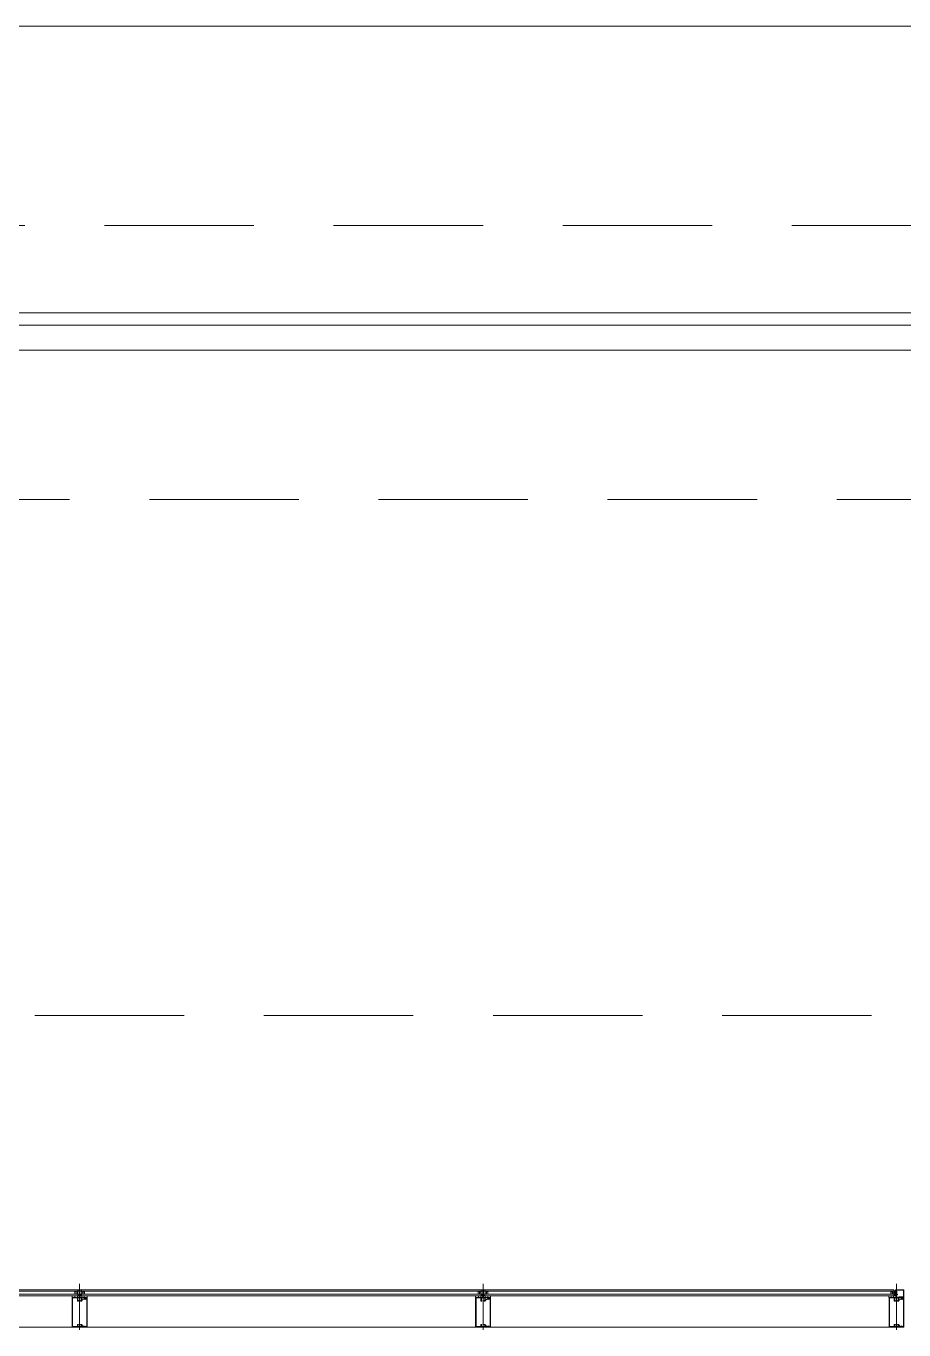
# Model space of a CAD drawing. Header units: millimetres. Extents: x 43806 to 399860, y -65551 to 59129.
# Drawn here: x 68395 to 71920, y 53783 to 59015 of the extents above; entities that cross this region are included whole.
import ezdxf

# ---------------------------------------------------------------- set-up
doc = ezdxf.new("R2010")
doc.units = ezdxf.units.MM
doc.header["$LTSCALE"] = 400
doc.header["$MEASUREMENT"] = 0
doc.linetypes.add('HID', pattern=[2.3, 1.5, -0.8])
doc.layers.add('A', color=8, linetype='CONTINUOUS', lineweight=0)

msp = doc.modelspace()

# ---------------------------------------------------------------- linework, layer by layer
at = {"layer": 'A', "ltscale": 2}
for p, q in [((81963.3, 59014.6), (48470.1, 59014.6)), ((73070.1, 57714.6), (65770.1, 57714.6))]:
    msp.add_line(p, q, dxfattribs=at)
at = {"layer": 'A', "linetype": 'HID'}
for p, q in [((48470.1, 58214.6), (81961, 58214.6)), ((49570.1, 57114.6), (81835.7, 57114.6)), ((65670.1, 55044.6), (73170.1, 55044.6))]:
    msp.add_line(p, q, dxfattribs=at)
at = {"layer": 'A'}
for p, q in [((73070.1, 57864.6), (65770.1, 57864.6)), ((73070.1, 57814.6), (65770.1, 57814.6)), ((71868.6, 53944.6), (65921.6, 53944.6)), ((71868.6, 53938.6), (65922.6, 53938.6)), ((68601.6, 53944.6), (68580.1, 53944.6)), ((68601.6, 53938.6), (68580.1, 53938.6)), ((68590.6, 53926.6), (68590.6, 53938.6)), ((68593.5, 53938.1), (68591.1, 53938.1)), ((68591.1, 53927.1), (68591.1, 53938.1)), ((68593.5, 53938.1), (68596.1, 53936.7)), ((68593.6, 53938.6), (68596.6, 53937.1)), ((68596.1, 53928.4), (68596.1, 53936.7)), ((68596.6, 53928.1), (68596.6, 53937.1)), ((68601.6, 53944.6), (68602.6, 53943.6)), ((68601.6, 53938.6), (68602.6, 53939.6)), ((68602.6, 53939.6), (68602.6, 53943.6)), ((68608.6, 53942.1), (68608.6, 53915.6)), ((68610.1, 53783.4), (68610.1, 53969)), ((68611.6, 53915.6), (68611.6, 53942.1)), ((68618.6, 53944.6), (68617.6, 53943.6)), ((68617.6, 53939.6), (68617.6, 53943.6)), ((68618.6, 53938.6), (68617.6, 53939.6)), ((68618.6, 53944.6), (68640.1, 53944.6)), ((68618.6, 53938.6), (68640.1, 53938.6)), ((68626.6, 53938.6), (68623.6, 53937.1)), ((68623.6, 53928.1), (68623.6, 53937.1)), ((68626.7, 53938.1), (68624.1, 53936.7)), ((68624.1, 53928.4), (68624.1, 53936.7)), ((68626.7, 53938.1), (68629.1, 53938.1)), ((68629.1, 53927.1), (68629.1, 53938.1)), ((68629.6, 53926.6), (68629.6, 53938.6)), ((70221.6, 53944.6), (70200.1, 53944.6)), ((70221.6, 53938.6), (70200.1, 53938.6)), ((70210.6, 53926.6), (70210.6, 53938.6)), ((70213.5, 53938.1), (70211.1, 53938.1)), ((70211.1, 53927.1), (70211.1, 53938.1)), ((70213.5, 53938.1), (70216.1, 53936.7)), ((70213.6, 53938.6), (70216.6, 53937.1)), ((70216.1, 53928.4), (70216.1, 53936.7)), ((70216.6, 53928.1), (70216.6, 53937.1)), ((70221.6, 53944.6), (70222.6, 53943.6)), ((70221.6, 53938.6), (70222.6, 53939.6)), ((70222.6, 53939.6), (70222.6, 53943.6)), ((70228.6, 53942.1), (70228.6, 53915.6)), ((70230.1, 53783.4), (70230.1, 53969)), ((70231.6, 53915.6), (70231.6, 53942.1)), ((70238.6, 53944.6), (70237.6, 53943.6)), ((70237.6, 53939.6), (70237.6, 53943.6)), ((70238.6, 53938.6), (70237.6, 53939.6)), ((70238.6, 53944.6), (70260.1, 53944.6)), ((70238.6, 53938.6), (70260.1, 53938.6)), ((70246.6, 53938.6), (70243.6, 53937.1)), ((70243.6, 53928.1), (70243.6, 53937.1)), ((70246.7, 53938.1), (70244.1, 53936.7)), ((70244.1, 53928.4), (70244.1, 53936.7)), ((70246.7, 53938.1), (70249.1, 53938.1)), ((70249.1, 53927.1), (70249.1, 53938.1)), ((70249.6, 53926.6), (70249.6, 53938.6)), ((71867.6, 53926.6), (71867.6, 53938.6)), ((71878.6, 53938.6), (71867.6, 53938.6)), ((71870.5, 53938.1), (71868.1, 53938.1)), ((71868.1, 53927.1), (71868.1, 53938.1)), ((71878.6, 53944.6), (71868.6, 53944.6)), ((71870.5, 53938.1), (71873.1, 53936.7)), ((71870.6, 53938.6), (71873.6, 53937.1)), ((71873.1, 53928.4), (71873.1, 53936.7)), ((71873.6, 53928.1), (71873.6, 53937.1)), ((71878.6, 53944.6), (71879.6, 53943.6)), ((71878.6, 53938.6), (71879.6, 53939.6)), ((71879.6, 53939.6), (71879.6, 53943.6)), ((71886.6, 53939.6), (71879.6, 53920.4)), ((71886.6, 53920.6), (71879.6, 53939.6)), ((71886.6, 53939.6), (71879.6, 53939.6)), ((71879.6, 53939.6), (71879.6, 53920.4)), ((71886.6, 53920.6), (71886.6, 53944.6)), ((71886.6, 53944.6), (71920.1, 53944.6)), ((71886.6, 53920.4), (71886.6, 53939.6)), ((71888.6, 53942.6), (71918.1, 53942.6)), ((71888.6, 53920.4), (71888.6, 53942.6)), ((71888.6, 53937.1), (71888.6, 53915.6)), ((71890.1, 53783.4), (71890.1, 53969)), ((71891.6, 53915.6), (71891.6, 53937.1)), ((71918.1, 53942.6), (71918.1, 53915.6)), ((71920.1, 53944.6), (71920.1, 53913.6)), ((71868.6, 53920.6), (65921.6, 53920.6)), ((71868.6, 53926.6), (65922.6, 53926.6)), ((68601.6, 53926.6), (68580.1, 53926.6)), ((68601.6, 53920.6), (68580.1, 53920.6)), ((68606.6, 53913.6), (68580.1, 53913.6)), ((68580.1, 53913.6), (68580.1, 53794.6)), ((68582.1, 53797.6), (68582.1, 53910.6)), ((68583.1, 53911.6), (68600.1, 53911.6)), ((68590.6, 53929.6), (68591.1, 53929.6)), ((68593.5, 53927.1), (68591.1, 53927.1)), ((68591.6, 53920.6), (68591.6, 53913.6)), ((68601.6, 53920.6), (68591.6, 53920.6)), ((68591.6, 53913.6), (68601.6, 53913.6)), ((68593.5, 53927.1), (68596.1, 53928.4)), ((68593.6, 53926.6), (68596.6, 53928.1)), ((68601.1, 53910.6), (68601.1, 53900.1)), ((68602.6, 53925.6), (68601.6, 53926.6)), ((68601.6, 53920.6), (68602.6, 53921.6)), ((68601.6, 53913.6), (68601.6, 53920.6)), ((68602.1, 53899.1), (68605.8, 53899.1)), ((68602.6, 53921.6), (68602.6, 53925.6)), ((68603.3, 53901.1), (68603.3, 53911.6)), ((68603.3, 53911.6), (68616.8, 53911.6)), ((68605.8, 53901.1), (68603.3, 53901.1)), ((68605.8, 53899.1), (68605.8, 53901.1)), ((68640.1, 53913.6), (68613.6, 53913.6)), ((68616.8, 53901.1), (68614.3, 53901.1)), ((68614.3, 53901.1), (68614.3, 53899.1)), ((68614.3, 53899.1), (68618.1, 53899.1)), ((68616.8, 53911.6), (68616.8, 53901.1)), ((68617.6, 53925.6), (68618.6, 53926.6)), ((68617.6, 53921.6), (68617.6, 53925.6)), ((68618.6, 53920.6), (68617.6, 53921.6)), ((68618.6, 53926.6), (68640.1, 53926.6)), ((68618.6, 53920.6), (68640.1, 53920.6)), ((68618.6, 53913.6), (68618.6, 53920.6)), ((68618.6, 53920.6), (68628.6, 53920.6)), ((68628.6, 53913.6), (68618.6, 53913.6)), ((68619.1, 53900.1), (68619.1, 53910.6)), ((68629.6, 53908.1), (68619.6, 53904.4)), ((68619.6, 53904.4), (68619.6, 53902)), ((68620.1, 53911.6), (68628.6, 53911.6)), ((68620.6, 53903.7), (68629.3, 53906.9)), ((68620.6, 53902), (68620.6, 53903.7)), ((68626.6, 53926.6), (68623.6, 53928.1)), ((68626.7, 53927.1), (68624.1, 53928.4)), ((68626.7, 53927.1), (68629.1, 53927.1)), ((68628.6, 53920.6), (68628.6, 53913.6)), ((68629.6, 53929.6), (68629.1, 53929.6)), ((68629.3, 53906.9), (68631.1, 53905.1)), ((68629.6, 53910.6), (68629.6, 53908.1)), ((68631.1, 53906.6), (68629.6, 53908.1)), ((68629.6, 53908.1), (68631.1, 53906.6)), ((68632.6, 53908.1), (68631.1, 53906.6)), ((68631.1, 53906.6), (68632.6, 53908.1)), ((68631.1, 53905.1), (68633, 53907.1)), ((68632.6, 53908.1), (68632.6, 53910.6)), ((68640.1, 53908.1), (68632.6, 53908.1)), ((68633, 53907.1), (68638.1, 53907.1)), ((68633.6, 53911.6), (68637.1, 53911.6)), ((68638.1, 53910.6), (68638.1, 53908.1)), ((68638.1, 53908.1), (68640.1, 53908.1)), ((68638.6, 53906.6), (68638.6, 53798.1)), ((68640.1, 53908.1), (68640.1, 53913.6)), ((68640.1, 53796.6), (68640.1, 53908.1)), ((70221.6, 53926.6), (70200.1, 53926.6)), ((70221.6, 53920.6), (70200.1, 53920.6)), ((70226.6, 53913.6), (70200.1, 53913.6)), ((70200.1, 53913.6), (70200.1, 53794.6)), ((70202.1, 53797.6), (70202.1, 53910.6)), ((70203.1, 53911.6), (70220.1, 53911.6)), ((70210.6, 53929.6), (70211.1, 53929.6)), ((70213.5, 53927.1), (70211.1, 53927.1)), ((70211.6, 53920.6), (70211.6, 53913.6)), ((70221.6, 53920.6), (70211.6, 53920.6)), ((70211.6, 53913.6), (70221.6, 53913.6)), ((70213.5, 53927.1), (70216.1, 53928.4)), ((70213.6, 53926.6), (70216.6, 53928.1)), ((70221.1, 53910.6), (70221.1, 53900.1)), ((70222.6, 53925.6), (70221.6, 53926.6)), ((70221.6, 53920.6), (70222.6, 53921.6)), ((70221.6, 53913.6), (70221.6, 53920.6)), ((70222.1, 53899.1), (70225.8, 53899.1)), ((70222.6, 53921.6), (70222.6, 53925.6)), ((70223.3, 53901.1), (70223.3, 53911.6)), ((70223.3, 53911.6), (70236.8, 53911.6)), ((70225.8, 53901.1), (70223.3, 53901.1)), ((70225.8, 53899.1), (70225.8, 53901.1)), ((70260.1, 53913.6), (70233.6, 53913.6)), ((70236.8, 53901.1), (70234.3, 53901.1)), ((70234.3, 53901.1), (70234.3, 53899.1)), ((70234.3, 53899.1), (70238.1, 53899.1)), ((70236.8, 53911.6), (70236.8, 53901.1)), ((70237.6, 53925.6), (70238.6, 53926.6)), ((70237.6, 53921.6), (70237.6, 53925.6)), ((70238.6, 53920.6), (70237.6, 53921.6)), ((70238.6, 53926.6), (70260.1, 53926.6)), ((70238.6, 53920.6), (70260.1, 53920.6)), ((70238.6, 53913.6), (70238.6, 53920.6)), ((70238.6, 53920.6), (70248.6, 53920.6)), ((70248.6, 53913.6), (70238.6, 53913.6)), ((70239.1, 53900.1), (70239.1, 53910.6)), ((70249.6, 53908.1), (70239.6, 53904.4)), ((70239.6, 53904.4), (70239.6, 53902)), ((70240.1, 53911.6), (70248.6, 53911.6)), ((70240.6, 53903.7), (70249.3, 53906.9)), ((70240.6, 53902), (70240.6, 53903.7)), ((70246.6, 53926.6), (70243.6, 53928.1)), ((70246.7, 53927.1), (70244.1, 53928.4)), ((70246.7, 53927.1), (70249.1, 53927.1)), ((70248.6, 53920.6), (70248.6, 53913.6)), ((70249.6, 53929.6), (70249.1, 53929.6)), ((70249.3, 53906.9), (70251.1, 53905.1)), ((70249.6, 53910.6), (70249.6, 53908.1)), ((70251.1, 53906.6), (70249.6, 53908.1)), ((70249.6, 53908.1), (70251.1, 53906.6)), ((70252.6, 53908.1), (70251.1, 53906.6)), ((70251.1, 53906.6), (70252.6, 53908.1)), ((70251.1, 53905.1), (70253, 53907.1)), ((70252.6, 53908.1), (70252.6, 53910.6)), ((70260.1, 53908.1), (70252.6, 53908.1)), ((70253, 53907.1), (70258.1, 53907.1)), ((70253.6, 53911.6), (70257.1, 53911.6)), ((70258.1, 53910.6), (70258.1, 53908.1)), ((70258.1, 53908.1), (70260.1, 53908.1)), ((70258.6, 53906.6), (70258.6, 53798.1)), ((70260.1, 53908.1), (70260.1, 53913.6)), ((70260.1, 53796.6), (70260.1, 53908.1)), ((71886.6, 53913.6), (71860.1, 53913.6)), ((71860.1, 53913.6), (71860.1, 53794.6)), ((71862.1, 53797.6), (71862.1, 53910.6)), ((71863.1, 53911.6), (71880.1, 53911.6)), ((71867.6, 53929.6), (71868.1, 53929.6)), ((71878.6, 53926.6), (71867.6, 53926.6)), ((71870.5, 53927.1), (71868.1, 53927.1)), ((71868.6, 53920.6), (71868.6, 53913.6)), ((71878.6, 53920.6), (71868.6, 53920.6)), ((71868.6, 53913.6), (71878.6, 53913.6)), ((71870.5, 53927.1), (71873.1, 53928.4)), ((71870.6, 53926.6), (71873.6, 53928.1)), ((71879.6, 53925.6), (71878.6, 53926.6)), ((71878.6, 53920.6), (71879.6, 53921.6)), ((71878.6, 53913.6), (71878.6, 53920.6)), ((71879.6, 53921.6), (71879.6, 53925.6)), ((71879.6, 53920.4), (71886.6, 53920.4)), ((71881.1, 53910.6), (71881.1, 53900.1)), ((71882.1, 53899.1), (71885.8, 53899.1)), ((71883.3, 53901.1), (71883.3, 53911.6)), ((71883.3, 53911.6), (71896.8, 53911.6)), ((71885.8, 53901.1), (71883.3, 53901.1)), ((71885.6, 53925.9), (71885.7, 53926)), ((71885.7, 53923.9), (71885.6, 53923.9)), ((71885.7, 53926), (71885.7, 53926)), ((71885.7, 53926), (71885.8, 53926)), ((71885.8, 53925.6), (71885.7, 53925.5)), ((71885.7, 53925.5), (71885.7, 53925.5)), ((71885.7, 53925.5), (71885.7, 53925.5)), ((71885.7, 53925.5), (71885.7, 53925.5)), ((71885.7, 53925.5), (71885.7, 53925.5)), ((71885.7, 53925.5), (71885.7, 53925.5)), ((71885.7, 53925.5), (71885.7, 53925.5)), ((71885.7, 53925.5), (71885.7, 53925.5)), ((71885.7, 53925.5), (71885.7, 53925.5)), ((71885.7, 53925.5), (71885.7, 53925.4)), ((71885.7, 53925.4), (71885.7, 53925.4)), ((71885.7, 53925.4), (71885.7, 53925.4)), ((71885.7, 53925.4), (71885.7, 53925.4)), ((71885.7, 53925.4), (71885.7, 53925.3)), ((71885.7, 53925.3), (71885.7, 53925.3)), ((71885.7, 53925.3), (71885.7, 53925.3)), ((71885.7, 53925.3), (71885.7, 53925.3)), ((71885.7, 53925.3), (71885.7, 53925.3)), ((71885.7, 53925.3), (71885.7, 53925.2)), ((71885.7, 53925.2), (71885.7, 53925.2)), ((71885.7, 53925.2), (71885.7, 53925.2)), ((71885.7, 53925.2), (71885.8, 53925.2)), ((71885.8, 53924.6), (71885.7, 53924.6)), ((71885.7, 53924.6), (71885.7, 53924.6)), ((71885.7, 53924.6), (71885.7, 53924.6)), ((71885.7, 53924.6), (71885.7, 53924.6)), ((71885.7, 53924.6), (71885.7, 53924.6)), ((71885.7, 53924.6), (71885.7, 53924.5)), ((71885.7, 53924.5), (71885.7, 53924.5)), ((71885.7, 53924.5), (71885.7, 53924.5)), ((71885.7, 53924.5), (71885.7, 53924.5)), ((71885.7, 53924.5), (71885.7, 53924.4)), ((71885.7, 53924.4), (71885.7, 53924.4)), ((71885.7, 53924.4), (71885.7, 53924.4)), ((71885.7, 53924.4), (71885.7, 53924.4)), ((71885.7, 53924.4), (71885.7, 53924.4)), ((71885.7, 53924.4), (71885.7, 53924.4)), ((71885.7, 53924.4), (71885.7, 53924.3)), ((71885.7, 53924.3), (71885.7, 53924.3)), ((71885.7, 53924.3), (71885.7, 53924.3)), ((71885.7, 53924.3), (71885.7, 53924.3)), ((71885.7, 53924.3), (71885.7, 53924.3)), ((71885.7, 53924.3), (71885.7, 53924.3)), ((71885.7, 53924.3), (71885.8, 53924.3)), ((71885.8, 53923.9), (71885.7, 53923.9)), ((71885.7, 53923.9), (71885.7, 53923.9)), ((71885.8, 53926), (71885.8, 53926)), ((71885.8, 53926), (71885.8, 53926)), ((71885.8, 53926), (71885.8, 53926)), ((71885.8, 53926), (71885.8, 53926)), ((71885.8, 53926), (71885.9, 53926)), ((71885.9, 53925.7), (71885.8, 53925.7)), ((71885.8, 53925.7), (71885.8, 53925.7)), ((71885.8, 53925.7), (71885.8, 53925.6)), ((71885.8, 53925.6), (71885.8, 53925.6)), ((71885.8, 53925.6), (71885.8, 53925.6)), ((71885.8, 53925.6), (71885.8, 53925.6)), ((71885.8, 53925.6), (71885.8, 53925.6)), ((71885.8, 53925.6), (71885.8, 53925.6)), ((71885.8, 53925.2), (71885.8, 53925.2)), ((71885.8, 53925.2), (71885.8, 53925.2)), ((71885.8, 53925.2), (71885.8, 53925.2)), ((71885.8, 53925.2), (71885.8, 53925.2)), ((71885.8, 53925.2), (71885.9, 53925.1)), ((71885.9, 53924.7), (71885.8, 53924.7)), ((71885.8, 53924.7), (71885.8, 53924.7)), ((71885.8, 53924.7), (71885.8, 53924.7)), ((71885.8, 53924.7), (71885.8, 53924.7)), ((71885.8, 53924.7), (71885.8, 53924.6)), ((71885.8, 53924.3), (71885.8, 53924.3)), ((71885.8, 53924.3), (71885.8, 53924.3)), ((71885.8, 53924.3), (71885.8, 53924.2)), ((71885.8, 53924.2), (71885.8, 53924.2)), ((71885.8, 53924.2), (71885.8, 53924.2)), ((71885.8, 53924.2), (71885.8, 53924.2)), ((71885.8, 53924.2), (71885.8, 53924.2)), ((71885.8, 53924.2), (71885.9, 53924.1)), ((71885.9, 53923.9), (71885.8, 53923.9)), ((71885.8, 53923.9), (71885.8, 53923.9)), ((71885.8, 53923.9), (71885.8, 53923.9)), ((71885.8, 53923.9), (71885.8, 53923.8)), ((71885.8, 53923.8), (71885.8, 53923.9)), ((71885.8, 53899.1), (71885.8, 53901.1)), ((71885.9, 53926), (71885.9, 53925.9)), ((71885.9, 53925.9), (71885.9, 53925.9)), ((71885.9, 53925.9), (71885.9, 53925.9)), ((71885.9, 53925.9), (71885.9, 53925.9)), ((71885.9, 53925.9), (71885.9, 53925.9)), ((71885.9, 53925.9), (71885.9, 53925.9)), ((71885.9, 53925.9), (71885.9, 53925.9)), ((71885.9, 53925.9), (71885.9, 53925.8)), ((71885.9, 53925.8), (71885.9, 53925.8)), ((71885.9, 53925.8), (71885.9, 53925.8)), ((71885.9, 53925.8), (71885.9, 53925.8)), ((71885.9, 53925.8), (71885.9, 53925.8)), ((71885.9, 53925.8), (71885.9, 53925.7)), ((71885.9, 53925.7), (71885.9, 53925.7)), ((71885.9, 53925.7), (71885.9, 53925.7)), ((71885.9, 53925.7), (71885.9, 53925.7)), ((71885.9, 53925.1), (71885.9, 53925.1)), ((71885.9, 53925.1), (71885.9, 53925.1)), ((71885.9, 53925.1), (71885.9, 53925.1)), ((71885.9, 53925.1), (71885.9, 53925.1)), ((71885.9, 53925.1), (71886, 53925.1)), ((71886, 53924.7), (71885.9, 53924.7)), ((71885.9, 53924.7), (71885.9, 53924.7)), ((71885.9, 53924.7), (71885.9, 53924.7)), ((71885.9, 53924.7), (71885.9, 53924.7)), ((71885.9, 53924.7), (71885.9, 53924.7)), ((71885.9, 53924.1), (71885.9, 53924.1)), ((71885.9, 53924.1), (71885.9, 53924.1)), ((71885.9, 53924.1), (71885.9, 53924.1)), ((71885.9, 53924.1), (71885.9, 53924.1)), ((71885.9, 53924.1), (71885.9, 53924)), ((71885.9, 53924), (71885.9, 53924)), ((71885.9, 53924), (71885.9, 53924)), ((71885.9, 53924), (71885.9, 53924)), ((71885.9, 53924), (71885.9, 53924)), ((71885.9, 53924), (71885.9, 53924)), ((71885.9, 53924), (71885.9, 53923.9)), ((71885.9, 53923.9), (71885.9, 53923.9)), ((71885.9, 53923.9), (71885.9, 53923.9)), ((71885.9, 53923.9), (71885.9, 53923.9)), ((71885.9, 53923.9), (71885.9, 53923.9)), ((71885.9, 53923.9), (71885.9, 53923.9)), ((71886, 53925.1), (71886, 53925.2)), ((71886, 53925.2), (71886, 53925.2)), ((71886, 53925.2), (71886, 53925.2)), ((71886, 53925.2), (71886, 53925.2)), ((71886, 53925.2), (71886, 53925.2)), ((71886, 53925.2), (71886.1, 53925.2)), ((71886, 53925.1), (71886, 53925.1)), ((71886.1, 53924.7), (71886, 53924.7)), ((71886, 53924.7), (71886, 53924.7)), ((71886, 53924.7), (71886, 53924.7)), ((71886, 53924.7), (71886, 53924.7)), ((71886, 53924.7), (71886, 53924.7)), ((71886, 53924.7), (71886, 53924.7)), ((71886, 53924.7), (71886, 53924.7)), ((71886.1, 53925.2), (71886.1, 53925.2)), ((71886.1, 53925.2), (71886.1, 53925.2)), ((71886.1, 53925.2), (71886.1, 53925.2)), ((71886.1, 53925.2), (71886.1, 53925.2)), ((71886.1, 53925.2), (71886.1, 53925.2)), ((71886.1, 53925.2), (71886.1, 53925.2)), ((71886.1, 53925.2), (71886.2, 53925.2)), ((71886.2, 53924.7), (71886.1, 53924.7)), ((71886.1, 53924.7), (71886.1, 53924.7)), ((71886.1, 53924.7), (71886.1, 53924.7)), ((71886.1, 53924.7), (71886.1, 53924.7)), ((71886.1, 53924.7), (71886.1, 53924.7)), ((71886.1, 53924.7), (71886.1, 53924.7)), ((71886.1, 53924.7), (71886.1, 53924.7)), ((71886.2, 53925.2), (71886.2, 53925.2)), ((71886.2, 53925.2), (71886.2, 53925.2)), ((71886.2, 53925.2), (71886.2, 53925.2)), ((71886.2, 53925.2), (71886.2, 53925.2)), ((71886.2, 53925.2), (71886.2, 53925.2)), ((71886.2, 53925.2), (71886.2, 53925.1)), ((71886.2, 53925.1), (71886.3, 53925.1)), ((71886.3, 53924.7), (71886.2, 53924.7)), ((71886.2, 53924.7), (71886.2, 53924.7)), ((71886.2, 53924.7), (71886.2, 53924.7)), ((71886.2, 53924.7), (71886.2, 53924.7)), ((71886.2, 53924.7), (71886.2, 53924.7)), ((71886.2, 53924.7), (71886.2, 53924.7)), ((71886.2, 53924.7), (71886.2, 53924.7)), ((71886.3, 53925.1), (71886.3, 53925.1)), ((71886.3, 53925.1), (71886.3, 53925.1)), ((71886.3, 53925.1), (71886.3, 53925.1)), ((71886.3, 53925.1), (71886.3, 53925.1)), ((71886.3, 53925.1), (71886.3, 53925.1)), ((71886.3, 53925.1), (71886.3, 53925)), ((71886.3, 53925), (71886.3, 53925)), ((71886.3, 53925), (71886.4, 53925)), ((71886.4, 53924.9), (71886.3, 53924.8)), ((71886.3, 53924.8), (71886.3, 53924.8)), ((71886.3, 53924.8), (71886.3, 53924.8)), ((71886.3, 53924.8), (71886.3, 53924.8)), ((71886.3, 53924.8), (71886.3, 53924.7)), ((71886.3, 53924.7), (71886.3, 53924.7)), ((71886.3, 53924.7), (71886.3, 53924.7)), ((71886.3, 53924.7), (71886.3, 53924.7)), ((71886.4, 53925), (71886.4, 53925)), ((71886.4, 53925), (71886.4, 53924.9)), ((71886.4, 53924.9), (71886.4, 53924.9)), ((71886.4, 53924.9), (71886.4, 53924.9)), ((71886.6, 53926.7), (71886.6, 53923.2)), ((71886.6, 53925.9), (71893.3, 53925.9)), ((71886.6, 53923.9), (71893.3, 53923.9)), ((71886.6, 53920.4), (71888.6, 53920.4)), ((71888.6, 53920.4), (71888.6, 53920.4)), ((71895.3, 53924.9), (71893.3, 53925.9)), ((71893.3, 53923.9), (71895.3, 53924.9)), ((71920.1, 53913.6), (71893.6, 53913.6)), ((71896.8, 53901.1), (71894.3, 53901.1)), ((71894.3, 53901.1), (71894.3, 53899.1)), ((71894.3, 53899.1), (71898.1, 53899.1)), ((71896.8, 53911.6), (71896.8, 53901.1)), ((71899.1, 53913.6), (71899.1, 53915.6)), ((71918.1, 53915.6), (71899.1, 53915.6)), ((71920.1, 53913.6), (71899.1, 53913.6)), ((71899.1, 53900.1), (71899.1, 53910.6)), ((71909.6, 53908.1), (71899.6, 53904.4)), ((71899.6, 53904.4), (71899.6, 53902)), ((71900.1, 53911.6), (71908.6, 53911.6)), ((71900.6, 53903.7), (71909.3, 53906.9)), ((71900.6, 53902), (71900.6, 53903.7)), ((71909.3, 53906.9), (71911.1, 53905.1)), ((71909.6, 53910.6), (71909.6, 53908.1)), ((71909.6, 53908.1), (71911.1, 53906.6)), ((71911.1, 53906.6), (71909.6, 53908.1)), ((71911.1, 53906.6), (71912.6, 53908.1)), ((71912.6, 53908.1), (71911.1, 53906.6)), ((71911.1, 53905.1), (71913, 53907.1)), ((71912.6, 53908.1), (71912.6, 53910.6)), ((71920.1, 53908.1), (71912.6, 53908.1)), ((71913, 53907.1), (71918.1, 53907.1)), ((71913.6, 53911.6), (71917.1, 53911.6)), ((71918.1, 53910.6), (71918.1, 53908.1)), ((71918.1, 53908.1), (71920.1, 53908.1)), ((71918.6, 53906.6), (71918.6, 53798.1)), ((71920.1, 53908.1), (71920.1, 53913.6)), ((71920.1, 53796.6), (71920.1, 53908.1)), ((71860.1, 53794.6), (65930.1, 53794.6)), ((68580.1, 53794.6), (68640.1, 53794.6)), ((68600.1, 53796.6), (68583.1, 53796.6)), ((68601.1, 53804.6), (68601.1, 53797.6)), ((68605.8, 53805.6), (68602.1, 53805.6)), ((68603.3, 53796.6), (68603.3, 53803.6)), ((68603.3, 53803.6), (68605.8, 53803.6)), ((68616.8, 53796.6), (68603.3, 53796.6)), ((68605.8, 53803.6), (68605.8, 53805.6)), ((68618.1, 53805.6), (68614.3, 53805.6)), ((68614.3, 53805.6), (68614.3, 53803.6)), ((68614.3, 53803.6), (68616.8, 53803.6)), ((68616.8, 53803.6), (68616.8, 53796.6)), ((68619.1, 53797.6), (68619.1, 53804.6)), ((68619.6, 53802.7), (68619.6, 53800.2)), ((68619.6, 53800.2), (68629.6, 53796.6)), ((68620.1, 53803.2), (68620.1, 53803.2)), ((68629.6, 53796.6), (68620.1, 53796.6)), ((68620.6, 53800.9), (68620.6, 53802.7)), ((68629.3, 53797.7), (68620.6, 53800.9)), ((68631.1, 53799.5), (68629.3, 53797.7)), ((68629.6, 53796.6), (68631.1, 53798.1)), ((68631.1, 53798.1), (68629.6, 53796.6)), ((68633, 53797.6), (68631.1, 53799.5)), ((68631.1, 53798.1), (68632.6, 53796.6)), ((68632.6, 53796.6), (68631.1, 53798.1)), ((68632.6, 53796.6), (68640.1, 53796.6)), ((68640.1, 53796.6), (68632.6, 53796.6)), ((68638.1, 53797.6), (68633, 53797.6)), ((68640.1, 53794.6), (68640.1, 53796.6)), ((70200.1, 53794.6), (70260.1, 53794.6)), ((70220.1, 53796.6), (70203.1, 53796.6)), ((70221.1, 53804.6), (70221.1, 53797.6)), ((70225.8, 53805.6), (70222.1, 53805.6)), ((70223.3, 53796.6), (70223.3, 53803.6)), ((70223.3, 53803.6), (70225.8, 53803.6)), ((70236.8, 53796.6), (70223.3, 53796.6)), ((70225.8, 53803.6), (70225.8, 53805.6)), ((70238.1, 53805.6), (70234.3, 53805.6)), ((70234.3, 53805.6), (70234.3, 53803.6)), ((70234.3, 53803.6), (70236.8, 53803.6)), ((70236.8, 53803.6), (70236.8, 53796.6)), ((70239.1, 53797.6), (70239.1, 53804.6)), ((70239.6, 53802.7), (70239.6, 53800.2)), ((70239.6, 53800.2), (70249.6, 53796.6)), ((70240.1, 53803.2), (70240.1, 53803.2)), ((70249.6, 53796.6), (70240.1, 53796.6)), ((70240.6, 53800.9), (70240.6, 53802.7)), ((70249.3, 53797.7), (70240.6, 53800.9)), ((70251.1, 53799.5), (70249.3, 53797.7)), ((70249.6, 53796.6), (70251.1, 53798.1)), ((70251.1, 53798.1), (70249.6, 53796.6)), ((70253, 53797.6), (70251.1, 53799.5)), ((70251.1, 53798.1), (70252.6, 53796.6)), ((70252.6, 53796.6), (70251.1, 53798.1)), ((70252.6, 53796.6), (70260.1, 53796.6)), ((70260.1, 53796.6), (70252.6, 53796.6)), ((70258.1, 53797.6), (70253, 53797.6)), ((70260.1, 53794.6), (70260.1, 53796.6)), ((71860.1, 53794.6), (71920.1, 53794.6)), ((71880.1, 53796.6), (71863.1, 53796.6)), ((71881.1, 53804.6), (71881.1, 53797.6)), ((71885.8, 53805.6), (71882.1, 53805.6)), ((71883.3, 53796.6), (71883.3, 53803.6)), ((71883.3, 53803.6), (71885.8, 53803.6)), ((71896.8, 53796.6), (71883.3, 53796.6)), ((71885.8, 53803.6), (71885.8, 53805.6)), ((71898.1, 53805.6), (71894.3, 53805.6)), ((71894.3, 53805.6), (71894.3, 53803.6)), ((71894.3, 53803.6), (71896.8, 53803.6)), ((71896.8, 53803.6), (71896.8, 53796.6)), ((71899.1, 53797.6), (71899.1, 53804.6)), ((71899.6, 53802.7), (71899.6, 53800.2)), ((71899.6, 53800.2), (71909.6, 53796.6)), ((71900.1, 53803.2), (71900.1, 53803.2)), ((71909.6, 53796.6), (71900.1, 53796.6)), ((71900.6, 53800.9), (71900.6, 53802.7)), ((71909.3, 53797.7), (71900.6, 53800.9)), ((71911.1, 53799.5), (71909.3, 53797.7)), ((71911.1, 53798.1), (71909.6, 53796.6)), ((71909.6, 53796.6), (71911.1, 53798.1)), ((71913, 53797.6), (71911.1, 53799.5)), ((71912.6, 53796.6), (71911.1, 53798.1)), ((71911.1, 53798.1), (71912.6, 53796.6)), ((71920.1, 53796.6), (71912.6, 53796.6)), ((71912.6, 53796.6), (71920.1, 53796.6)), ((71918.1, 53797.6), (71913, 53797.6)), ((71920.1, 53794.6), (71920.1, 53796.6))]:
    msp.add_line(p, q, dxfattribs=at)
for centre in [(68605.6, 53924), (68614.6, 53924), (70225.6, 53924), (70234.6, 53924)]:
    msp.add_circle(centre, 3, dxfattribs=at)
for centre, radius, start, end in [((68610.1, 53980.2), 36.6, 256.5803, 283.4197), ((68626.6, 53932.6), 25, 163.7398, 196.2602), ((68610.1, 53942.1), 1.5, 90, 180), ((68610.1, 53942.1), 1.5, 0, 90), ((68593.6, 53932.6), 25, 343.7398, 16.2602), ((70230.1, 53980.2), 36.6, 256.5803, 283.4197), ((70246.6, 53932.6), 25, 163.7398, 196.2602), ((70230.1, 53942.1), 1.5, 90, 180), ((70230.1, 53942.1), 1.5, 0, 90), ((70213.6, 53932.6), 25, 343.7398, 16.2602), ((71903.6, 53932.6), 25, 163.7398, 196.2602), ((71890.1, 53937.1), 1.5, 90, 180), ((71890.1, 53937.1), 1.5, 0, 90), ((68572.3, 53915.4), 7.98, 346.4059, 39.9763), ((68583.1, 53910.6), 1, 90, 180), ((68600.1, 53910.6), 1, 360, 90), ((68602.1, 53900.1), 1, 180, 270), ((68606.6, 53915.6), 2, 270, 0), ((68613.6, 53915.6), 2, 180, 270), ((68618.1, 53900.1), 1, 270, 360), ((68620.1, 53910.6), 1, 90, 180), ((68620.1, 53902), 0.5, 180, 270), ((68620.1, 53902), 0.5, 270, 0), ((68628.6, 53910.6), 1, 0, 90), ((68633.6, 53910.6), 1, 90, 180), ((68637.1, 53910.6), 1, 0, 90), ((68638.1, 53906.6), 0.5, 0, 90), ((68647.8, 53915.4), 7.98, 140.0237, 193.5941), ((70192.3, 53915.4), 7.98, 346.4059, 39.9763), ((70203.1, 53910.6), 1, 90, 180), ((70220.1, 53910.6), 1, 360, 90), ((70222.1, 53900.1), 1, 180, 270), ((70226.6, 53915.6), 2, 270, 0), ((70233.6, 53915.6), 2, 180, 270), ((70238.1, 53900.1), 1, 270, 360), ((70240.1, 53910.6), 1, 90, 180), ((70240.1, 53902), 0.5, 180, 270), ((70240.1, 53902), 0.5, 270, 0), ((70248.6, 53910.6), 1, 0, 90), ((70253.6, 53910.6), 1, 90, 180), ((70257.1, 53910.6), 1, 0, 90), ((70258.1, 53906.6), 0.5, 0, 90), ((70267.8, 53915.4), 7.98, 140.0237, 193.5941), ((71852.3, 53915.4), 7.98, 346.4059, 39.9763), ((71863.1, 53910.6), 1, 90, 180), ((71880.1, 53910.6), 1, 360, 90), ((71882.1, 53900.1), 1, 180, 270), ((71887.2, 53924.9), 1.85, 108.9246, 251.0754), ((71886.6, 53915.6), 2, 270, 0), ((71893.6, 53915.6), 2, 180, 270), ((71898.1, 53900.1), 1, 270, 360), ((71900.1, 53910.6), 1, 90, 180), ((71900.1, 53902), 0.5, 180, 270), ((71900.1, 53902), 0.5, 270, 0), ((71908.6, 53910.6), 1, 0, 90), ((71913.6, 53910.6), 1, 90, 180), ((71917.1, 53910.6), 1, 0, 90), ((71918.1, 53906.6), 0.5, 0, 90), ((68583.1, 53797.6), 1, 180, 270), ((68600.1, 53797.6), 1, 270, 0), ((68602.1, 53804.6), 1, 90, 180), ((68618.1, 53804.6), 1, 0, 90), ((68620.1, 53797.6), 1, 180, 270), ((68620.1, 53802.7), 0.5, 90, 180), ((68620.1, 53802.7), 0.5, 360, 90), ((68638.1, 53798.1), 0.5, 270, 0), ((70203.1, 53797.6), 1, 180, 270), ((70220.1, 53797.6), 1, 270, 0), ((70222.1, 53804.6), 1, 90, 180), ((70238.1, 53804.6), 1, 0, 90), ((70240.1, 53797.6), 1, 180, 270), ((70240.1, 53802.7), 0.5, 90, 180), ((70240.1, 53802.7), 0.5, 360, 90), ((70258.1, 53798.1), 0.5, 270, 0), ((71863.1, 53797.6), 1, 180, 270), ((71880.1, 53797.6), 1, 270, 0), ((71882.1, 53804.6), 1, 90, 180), ((71898.1, 53804.6), 1, 0, 90), ((71900.1, 53797.6), 1, 180, 270), ((71900.1, 53802.7), 0.5, 90, 180), ((71900.1, 53802.7), 0.5, 360, 90), ((71918.1, 53798.1), 0.5, 270, 0)]:
    msp.add_arc(centre, radius, start, end, dxfattribs=at)

doc.saveas('drawing.dxf')
